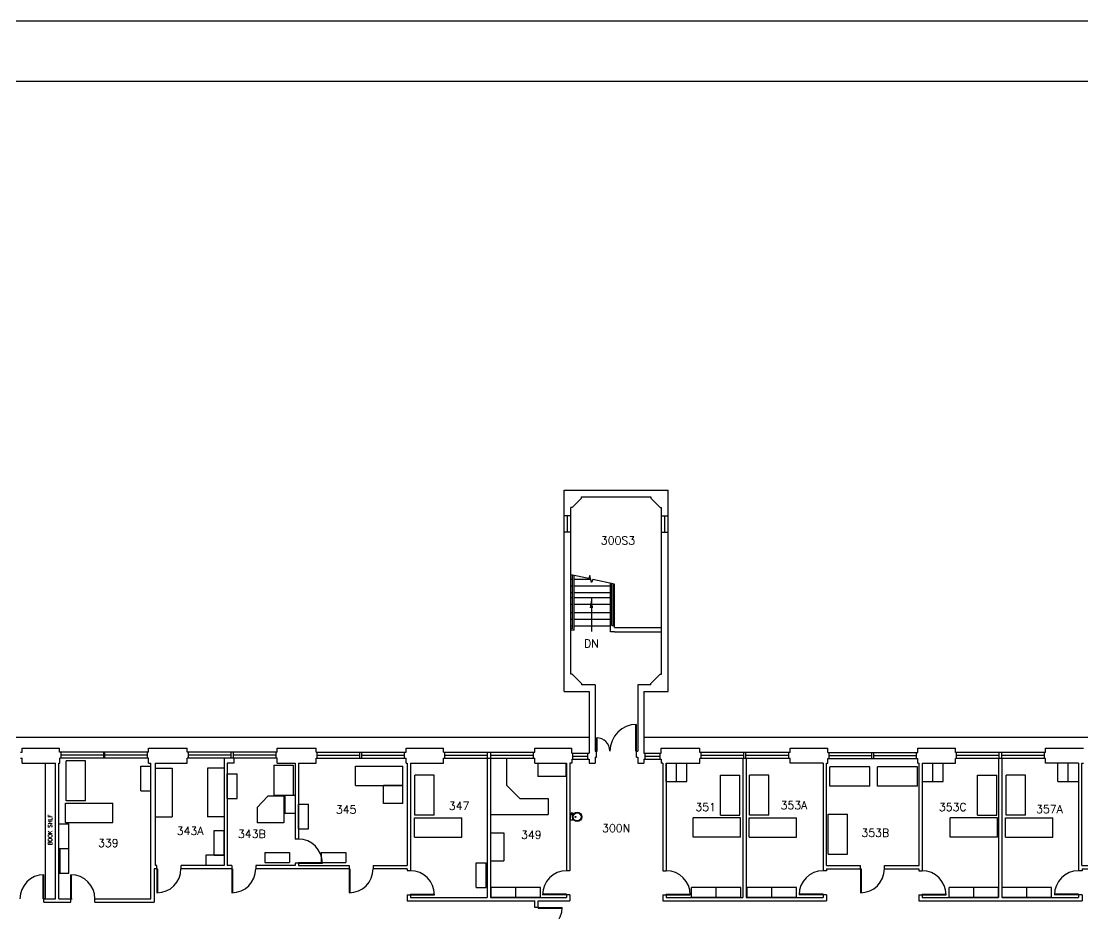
# Model space of a CAD drawing. Header units: inches. Extents: x -10292 to -5324, y 13584 to 17309.
# Drawn here: x -9439 to -7848, y 15971 to 17309 of the extents above; entities that cross this region are included whole.
import ezdxf
from ezdxf.enums import TextEntityAlignment as Align

# ---------------------------------------------------------------- set-up
doc = ezdxf.new("R2010")
doc.units = ezdxf.units.IN
doc.header["$MEASUREMENT"] = 0
doc.layers.get('0').update_dxf_attribs({"plot": 0})
for name, color, linetype in [('A-ANNO-MTLB', 7, 'Continuous'), ('A-AREA-IDEN', 7, 'Continuous'), ('A-DOOR', 3, 'Continuous'), ('A-FLOR', 9, 'Continuous'), ('A-FLOR-CASE', 11, 'Continuous'), ('A-FLOR-HRAL', 4, 'Continuous'), ('A-FLOR-PFIX', 9, 'Continuous'), ('A-FLOR-STRS', 9, 'Continuous'), ('A-FURN', 9, 'Continuous'), ('A-GLAZ', 5, 'Continuous'), ('A-WALL-FULL', 7, 'Continuous'), ('A-WALL-PRHT', 8, 'Continuous')]:
    doc.layers.add(name, color=color, linetype=linetype)
doc.layers.get('0').off()
doc.styles.add('SM_BLK_TEXT', font='TC-SIMP.SHX')
doc.styles.get("Standard").update_dxf_attribs({"font": 'romans.shx', "height": 12})
doc.dimstyles.get("Standard").update_dxf_attribs({"dimtxt": 0.18, "dimasz": 0.18, "dimexe": 0.18, "dimexo": 0.0625, "dimgap": 0.09, "dimtad": 0, "dimtih": 1, "dimtoh": 1, "dimdec": 4, "dimzin": 0, "dimdsep": 46, "dimtxsty": 'Standard', "dimcen": 0.09, "dimadec": 0, "dimazin": 0, "dimtfac": 1, "dimtdec": 4, "dimtofl": 0, "dimtmove": 0, "dimatfit": 3, "dimfxl": 0, "dimtolj": 1, "dimtzin": 0, "dimarcsym": 0})

# ---------------------------------------------------------------- blocks, each defined once
blk = doc.blocks.new('WATERFOUNTAIN')
at = {"layer": 'A-FLOR-PFIX'}
for p, q in [((-5, 5), (-5, 2.5)), ((-5, 1.3), (-5, 0)), ((5, 0), (-5, 0)), ((0.8, 7.6), (-0.7, 7.6)), ((0.1, 6.9), (0.1, 8.4)), ((5, 5), (5, 0))]:
    blk.add_line(p, q, dxfattribs=at)
blk.add_lwpolyline([(-6.1, 2.5), (-6.1, 1.3), (-3.3, 1.3), (-3.3, 2.5)], close=True, dxfattribs=at)
for centre, radius in [((0, 9.9), 7), ((0, 9.9), 6), ((-5.6, 1.9), 0.344), ((0.1, 7.6), 0.75)]:
    blk.add_circle(centre, radius, dxfattribs=at)
at = {"style": 'SM_BLK_TEXT'}
for tag, p in [('INFO_BLOCK_ID', (0, 0)), ('SM_DESCRIPTION', (0, -18)), ('ROOM_NUMBER', (0, -9)), ('COMMENT', (0, -36)), ('HEIGHT', (0, -27))]:
    blk.add_attdef(tag, text='', height=6, dxfattribs=at).set_placement(p, align=Align.CENTER)
blk = doc.blocks.new('A-ANNO-MTLB')
at = {"layer": 'A-ANNO-MTLB'}
for points in [[(5460.6, 4095.5), (0, 4095.5), (0, 0), (5460.6, 0)], [(170.6, 99.5), (5375.3, 99.5), (5375.3, 3995.9), (170.6, 3995.9)]]:
    blk.add_lwpolyline(points, close=True, dxfattribs=at)
for tag, height, p in [('SYSTEM', 56.9, (5218.6, 3186.2)), ('ADDRESS', 28.4, (5336.8, 3182.1)), ('SCALE', 28.4, (5250.6, 2258.1)), ('DATE', 28.4, (5337.2, 2251.5)), ('BLDG_ID', 28.4, (5342.9, 1750.3)), ('BLDG_NAME', 56.9, (5221.1, 1198.2)), ('FLOOR_ID', 28.4, (5342.9, 1187)), ('FLOOR_NAME', 28.4, (5338, 698.6))]:
    blk.add_attdef(tag, text='', height=height, rotation=90, dxfattribs=at).set_placement(p, align=Align.MIDDLE_CENTER)
blk.add_attdef('NUMBER', text='', height=51.8, dxfattribs=at).set_placement((5264.6, 215.3), align=Align.MIDDLE_CENTER)

msp = doc.modelspace()

# ---------------------------------------------------------------- linework, layer by layer
at = {"layer": 'A-DOOR'}
for p, q in [((-8517.8, 16214.8), (-8517.8, 16254.8)), ((-8516.8, 16214.8), (-8516.8, 16254.8)), ((-8576.8, 16214.8), (-8576.8, 16234.8)), ((-8575.8, 16214.8), (-8575.8, 16234.8)), ((-8576.8, 16214.8), (-8575.8, 16214.8)), ((-8516.8, 16214.8), (-8517.8, 16214.8)), ((-9023.8, 16046.8), (-9023.8, 16047.8)), ((-9023.8, 16047.8), (-8987.8, 16047.8)), ((-9023.8, 16046.8), (-8987.8, 16046.8)), ((-9406.3, 15993.3), (-9406.3, 16029.3)), ((-9405.3, 15993.3), (-9405.3, 16029.3)), ((-9364.8, 15993.3), (-9364.8, 16029.3)), ((-9363.8, 15993.3), (-9363.8, 16029.3)), ((-9235.8, 16038.3), (-9235.8, 16002.3)), ((-9235.8, 16038.3), (-9234.8, 16038.3)), ((-9234.8, 16038.3), (-9234.8, 16002.3)), ((-9123.8, 16038.3), (-9123.8, 16002.3)), ((-9123.8, 16038.3), (-9122.8, 16038.3)), ((-9122.8, 16038.3), (-9122.8, 16002.3)), ((-8947.8, 16038.3), (-8947.8, 16002.3)), ((-8947.8, 16038.3), (-8946.8, 16038.3)), ((-8946.8, 16038.3), (-8946.8, 16002.3)), ((-8181.3, 16038.3), (-8181.3, 16002.3)), ((-8181.3, 16038.3), (-8180.3, 16038.3)), ((-8180.3, 16038.3), (-8180.3, 16002.3)), ((-8855.8, 15999.3), (-8855.8, 16000.3)), ((-8855.8, 16000.3), (-8819.8, 16000.3)), ((-8855.8, 15999.3), (-8819.8, 15999.3)), ((-8621.8, 16000.3), (-8657.8, 16000.3)), ((-8621.8, 15999.3), (-8657.8, 15999.3)), ((-8621.8, 15999.3), (-8621.8, 16000.3)), ((-8472.3, 15999.3), (-8472.3, 16000.3)), ((-8472.3, 16000.3), (-8436.3, 16000.3)), ((-8472.3, 15999.3), (-8436.3, 15999.3)), ((-8237.3, 16000.3), (-8273.3, 16000.3)), ((-8237.3, 15999.3), (-8273.3, 15999.3)), ((-8237.3, 15999.3), (-8237.3, 16000.3)), ((-8088.8, 15999.3), (-8088.8, 16000.3)), ((-8088.8, 16000.3), (-8052.8, 16000.3)), ((-8088.8, 15999.3), (-8052.8, 15999.3)), ((-7854.3, 16000.3), (-7890.3, 16000.3)), ((-7854.3, 15999.3), (-7890.3, 15999.3)), ((-7854.3, 15999.3), (-7854.3, 16000.3)), ((-9405.3, 15993.3), (-9406.3, 15993.3)), ((-9364.8, 15993.3), (-9363.8, 15993.3)), ((-8664.3, 15980.3), (-8628.3, 15980.3)), ((-8664.3, 15980.3), (-8664.3, 15979.3)), ((-8664.3, 15979.3), (-8628.3, 15979.3))]:
    msp.add_line(p, q, dxfattribs=at)
for centre, radius, start, end in [((-8516.8, 16214.8), 40, 90, 180), ((-8576.8, 16214.8), 20, 0, 90), ((-9023.8, 16046.8), 36, 0, 90), ((-9405.3, 15993.3), 36, 90, 180), ((-9364.8, 15993.3), 36, 0, 90), ((-9235.8, 16038.3), 36, 270, 0), ((-9123.8, 16038.3), 36, 270, 0), ((-8947.8, 16038.3), 36, 270, 0), ((-8855.8, 15999.3), 36, 0, 90), ((-8621.8, 15999.3), 36, 90, 180), ((-8472.3, 15999.3), 36, 0, 90), ((-8237.3, 15999.3), 36, 90, 180), ((-8181.3, 16038.3), 36, 270, 0), ((-8088.8, 15999.3), 36, 0, 90), ((-7854.3, 15999.3), 36, 90, 180), ((-8664.3, 15980.3), 36, 270, 0)]:
    msp.add_arc(centre, radius, start, end, dxfattribs=at)
at = {"layer": 'A-FLOR'}
for p, q in [((-9573.3, 16235.8), (-8587.8, 16235.8)), ((-8505.8, 16235.8), (-6176.3, 16235.8))]:
    msp.add_line(p, q, dxfattribs=at)
at = {"layer": 'A-FLOR-CASE'}
for p, q in [((-9403.3, 16196.8), (-9403.3, 15993.3)), ((-9259.8, 16155.3), (-9259.8, 16192.3)), ((-9259.8, 16192.3), (-9244.8, 16192.3)), ((-8664.9, 16196.5), (-8664.9, 16176.5)), ((-8622.9, 16196.5), (-8622.9, 16176.5)), ((-8472.3, 16169.3), (-8472.3, 16196.8)), ((-8472.3, 16196.8), (-8456.8, 16196.8)), ((-8456.8, 16169.3), (-8456.8, 16196.8)), ((-8456.8, 16169.3), (-8456.8, 16196.8)), ((-8456.8, 16196.8), (-8441.3, 16196.8)), ((-8441.3, 16169.3), (-8441.3, 16196.8)), ((-8088.3, 16169.3), (-8088.3, 16196.8)), ((-8072.8, 16169.3), (-8072.8, 16196.8)), ((-8072.8, 16169.3), (-8072.8, 16196.8)), ((-8072.8, 16196.8), (-8057.3, 16196.8)), ((-8057.3, 16169.3), (-8057.3, 16196.8)), ((-7885.3, 16169.3), (-7885.3, 16196.8)), ((-7869.8, 16169.3), (-7869.8, 16196.8)), ((-7869.8, 16169.3), (-7869.8, 16196.8)), ((-9130.8, 16143.9), (-9130.8, 16180.9)), ((-9130.8, 16180.9), (-9115.8, 16180.9)), ((-9130.8, 16180.9), (-9115.8, 16180.9)), ((-9115.8, 16143.9), (-9115.8, 16180.9)), ((-8622.9, 16176.5), (-8664.9, 16176.5)), ((-8472.3, 16169.3), (-8456.8, 16169.3)), ((-8456.8, 16169.3), (-8441.3, 16169.3)), ((-8088.3, 16169.3), (-8072.8, 16169.3)), ((-8072.8, 16169.3), (-8057.3, 16169.3)), ((-7885.3, 16169.3), (-7869.8, 16169.3)), ((-7869.8, 16169.3), (-7854.3, 16169.3)), ((-9259.8, 16155.3), (-9244.8, 16155.3)), ((-9259.8, 16155.3), (-9244.8, 16155.3)), ((-9130.8, 16143.9), (-9115.8, 16143.9)), ((-9044.3, 16148.8), (-9044.3, 16121.8)), ((-9044.3, 16148.8), (-9028.8, 16148.8)), ((-9044.3, 16121.8), (-9028.8, 16121.8)), ((-9023.8, 16098.3), (-9023.8, 16135.3)), ((-9023.8, 16135.3), (-9008.8, 16135.3)), ((-9023.8, 16135.3), (-9008.8, 16135.3)), ((-9008.8, 16098.3), (-9008.8, 16135.3)), ((-9382.8, 16068.9), (-9382.8, 16105.9)), ((-9382.8, 16105.9), (-9367.8, 16105.9)), ((-9367.8, 16068.9), (-9367.8, 16105.9)), ((-9150.3, 16058.8), (-9150.3, 16095.8)), ((-9150.3, 16095.8), (-9135.3, 16095.8)), ((-9150.3, 16095.8), (-9135.3, 16095.8)), ((-9135.3, 16058.8), (-9135.3, 16095.8)), ((-9023.8, 16098.3), (-9008.8, 16098.3)), ((-8735.8, 16092.3), (-8715.8, 16092.3)), ((-8715.8, 16092.3), (-8715.8, 16050.3)), ((-9382.8, 16068.9), (-9367.8, 16068.9)), ((-9382.8, 16068.9), (-9367.8, 16068.9)), ((-9380.8, 16031.9), (-9380.8, 16068.9)), ((-9367.8, 16031.9), (-9367.8, 16068.9)), ((-9162.8, 16058.8), (-9162.8, 16043.3)), ((-9135.3, 16058.8), (-9162.8, 16058.8)), ((-9150.3, 16058.8), (-9135.3, 16058.8)), ((-9073.9, 16062.9), (-9036.9, 16062.9)), ((-9073.9, 16062.9), (-9073.9, 16047.9)), ((-9036.9, 16062.9), (-9036.9, 16047.9)), ((-9036.9, 16062.9), (-9036.9, 16047.9)), ((-8989.9, 16062.9), (-8952.9, 16062.9)), ((-8989.9, 16062.9), (-8989.9, 16047.9)), ((-8952.9, 16062.9), (-8952.9, 16047.9)), ((-8952.9, 16062.9), (-8952.9, 16047.9)), ((-9073.9, 16047.9), (-9036.9, 16047.9)), ((-8989.9, 16047.9), (-8952.9, 16047.9)), ((-8757.5, 16010.3), (-8757.5, 16047.3)), ((-8757.5, 16047.3), (-8742.5, 16047.3)), ((-8757.5, 16047.3), (-8742.5, 16047.3)), ((-8742.5, 16010.3), (-8742.5, 16047.3)), ((-8735.8, 16050.3), (-8715.8, 16050.3)), ((-9382.8, 16031.9), (-9367.8, 16031.9)), ((-8757.5, 16010.3), (-8742.5, 16010.3)), ((-8697.6, 16010.3), (-8734.6, 16010.3)), ((-8734.6, 15995.3), (-8734.6, 16010.3)), ((-8697.6, 15995.3), (-8697.6, 16010.3)), ((-8660.6, 16010.3), (-8697.6, 16010.3)), ((-8697.6, 15995.3), (-8697.6, 16010.3)), ((-8660.6, 15995.3), (-8660.6, 16010.3)), ((-8397.5, 16010.3), (-8434.5, 16010.3)), ((-8434.5, 15995.3), (-8434.5, 16010.3)), ((-8397.5, 15995.3), (-8397.5, 16010.3)), ((-8360.5, 16010.3), (-8397.5, 16010.3)), ((-8397.5, 15995.3), (-8397.5, 16010.3)), ((-8360.5, 15995.3), (-8360.5, 16010.3)), ((-8313.9, 16010.3), (-8350.9, 16010.3)), ((-8350.9, 15995.3), (-8350.9, 16010.3)), ((-8313.9, 15995.3), (-8313.9, 16010.3)), ((-8276.9, 16010.3), (-8313.9, 16010.3)), ((-8313.9, 15995.3), (-8313.9, 16010.3)), ((-8276.9, 15995.3), (-8276.9, 16010.3)), ((-8011.3, 16010.3), (-8048.3, 16010.3)), ((-8048.3, 15995.3), (-8048.3, 16010.3)), ((-8011.3, 15995.3), (-8011.3, 16010.3)), ((-7974.3, 16010.3), (-8011.3, 16010.3)), ((-8011.3, 15995.3), (-8011.3, 16010.3)), ((-7974.3, 15995.3), (-7974.3, 16010.3)), ((-7931.8, 16010.3), (-7968.8, 16010.3)), ((-7968.8, 15995.3), (-7968.8, 16010.3)), ((-7931.8, 15995.3), (-7931.8, 16010.3)), ((-7894.8, 16010.3), (-7931.8, 16010.3)), ((-7931.8, 15995.3), (-7931.8, 16010.3)), ((-7894.8, 15995.3), (-7894.8, 16010.3)), ((-8697.6, 15995.3), (-8735.1, 15995.3)), ((-8660.6, 15995.3), (-8697.6, 15995.3)), ((-8397.5, 15995.3), (-8435, 15995.3)), ((-8360.5, 15995.3), (-8397.5, 15995.3)), ((-8313.9, 15995.3), (-8351.4, 15995.3)), ((-8276.9, 15995.3), (-8313.9, 15995.3)), ((-8011.3, 15995.3), (-8048.8, 15995.3)), ((-7974.3, 15995.3), (-8011.3, 15995.3)), ((-7931.8, 15995.3), (-7969.3, 15995.3)), ((-7894.8, 15995.3), (-7931.8, 15995.3))]:
    msp.add_line(p, q, dxfattribs=at)
at = {"layer": 'A-FLOR-HRAL'}
for p, q in [((-8612.8, 16398.8), (-8612.8, 16478.8)), ((-8610.3, 16396.3), (-8610.3, 16478.2)), ((-8553.8, 16403.3), (-8553.8, 16465.9)), ((-8551.3, 16403.3), (-8551.3, 16465.3)), ((-8612.8, 16398.8), (-8615.3, 16398.8)), ((-8610.3, 16396.3), (-8615.3, 16396.3)), ((-8553.8, 16403.3), (-8551.3, 16403.3))]:
    msp.add_line(p, q, dxfattribs=at)
at = {"layer": 'A-FLOR-STRS'}
for p, q in [((-8615.3, 16472.8), (-8612.8, 16472.8)), ((-8610.3, 16472.8), (-8585.5, 16472.8)), ((-8615.3, 16462.8), (-8612.8, 16462.8)), ((-8610.3, 16462.8), (-8555.8, 16462.8)), ((-8615.3, 16452.8), (-8612.8, 16452.8)), ((-8615.3, 16445.3), (-8612.8, 16445.3)), ((-8610.3, 16452.8), (-8555.8, 16452.8)), ((-8610.3, 16445.3), (-8555.8, 16445.3)), ((-8615.3, 16435.3), (-8612.8, 16435.3)), ((-8610.3, 16435.3), (-8555.8, 16435.3)), ((-8615.3, 16422.8), (-8612.8, 16422.8)), ((-8615.3, 16412.8), (-8612.8, 16412.8)), ((-8610.3, 16422.8), (-8555.8, 16422.8)), ((-8610.3, 16412.8), (-8555.8, 16412.8)), ((-8615.3, 16402.8), (-8612.8, 16402.8)), ((-8610.3, 16402.8), (-8555.8, 16402.8))]:
    msp.add_line(p, q, dxfattribs=at)
msp.add_lwpolyline([(-8549.8, 16465), (-8582.5, 16472.2), (-8584.3, 16467.5), (-8586.8, 16478.1), (-8588.6, 16473.5), (-8615.3, 16479.3)], dxfattribs=at)
at = {"layer": 'A-FURN'}
for p, q in [((-8711.8, 16204.3), (-8711.8, 16163.8)), ((-9372.1, 16140.1), (-9372.1, 16200.1)), ((-9343.1, 16200.1), (-9372.1, 16200.1)), ((-9343.1, 16140.1), (-9343.1, 16200.1)), ((-9237.8, 16189.3), (-9212.8, 16189.3)), ((-9212.8, 16189.3), (-9212.8, 16116.3)), ((-9160.3, 16189.3), (-9160.3, 16116.3)), ((-9135.3, 16189.3), (-9160.3, 16189.3)), ((-9060.8, 16193.8), (-9060.8, 16148.8)), ((-9060.8, 16193.8), (-9031.8, 16193.8)), ((-9031.8, 16193.8), (-9031.8, 16148.8)), ((-8938.2, 16192), (-8867.2, 16192)), ((-8938.2, 16163), (-8938.2, 16192)), ((-8867.2, 16163), (-8867.2, 16192)), ((-8167.3, 16191), (-8227.3, 16191)), ((-8227.3, 16162), (-8227.3, 16191)), ((-8167.3, 16162), (-8167.3, 16191)), ((-8095.5, 16191), (-8155.5, 16191)), ((-8155.5, 16162), (-8155.5, 16191)), ((-8095.5, 16162), (-8095.5, 16191)), ((-8849.1, 16118.5), (-8849.1, 16178.5)), ((-8820.1, 16178.5), (-8849.1, 16178.5)), ((-8820.1, 16118.5), (-8820.1, 16178.5)), ((-8391.1, 16118.5), (-8391.1, 16178.5)), ((-8391.1, 16178.5), (-8362.1, 16178.5)), ((-8362.1, 16118.5), (-8362.1, 16178.5)), ((-8347.4, 16118.5), (-8347.4, 16178.5)), ((-8318.4, 16178.5), (-8347.4, 16178.5)), ((-8318.4, 16118.5), (-8318.4, 16178.5)), ((-8005.5, 16118.5), (-8005.5, 16178.5)), ((-8005.5, 16178.5), (-7976.5, 16178.5)), ((-7976.5, 16118.5), (-7976.5, 16178.5)), ((-7962.8, 16118.5), (-7962.8, 16178.5)), ((-7933.8, 16178.5), (-7962.8, 16178.5)), ((-7933.8, 16118.5), (-7933.8, 16178.5)), ((-8938.2, 16163), (-8867.2, 16163)), ((-8896.2, 16136), (-8896.2, 16163)), ((-8867.2, 16163), (-8896.2, 16163)), ((-8867.2, 16136), (-8867.2, 16163)), ((-8691.8, 16143.8), (-8711.8, 16163.8)), ((-8167.3, 16162), (-8227.3, 16162)), ((-8095.5, 16162), (-8155.5, 16162)), ((-9343.1, 16140.1), (-9372.1, 16140.1)), ((-9085.8, 16130.3), (-9069.8, 16147.3)), ((-9045.8, 16147.3), (-9069.8, 16147.3)), ((-9060.8, 16148.8), (-9031.8, 16148.8)), ((-9045.8, 16147.3), (-9045.8, 16107.3)), ((-8691.8, 16143.8), (-8649.3, 16143.8)), ((-8649.3, 16143.8), (-8649.3, 16119.8)), ((-9373, 16136.5), (-9302, 16136.5)), ((-9373, 16107.5), (-9373, 16136.5)), ((-9302, 16107.5), (-9302, 16136.5)), ((-9085.8, 16130.3), (-9085.8, 16107.3)), ((-8867.2, 16136), (-8896.2, 16136)), ((-9373, 16107.5), (-9302, 16107.5)), ((-9237.8, 16116.3), (-9212.8, 16116.3)), ((-9135.3, 16116.3), (-9160.3, 16116.3)), ((-9045.8, 16107.3), (-9085.8, 16107.3)), ((-8849.9, 16114.9), (-8778.9, 16114.9)), ((-8849.9, 16085.9), (-8849.9, 16114.9)), ((-8820.1, 16118.5), (-8849.1, 16118.5)), ((-8778.9, 16085.9), (-8778.9, 16114.9)), ((-8735.8, 16119.8), (-8649.3, 16119.8)), ((-8361.2, 16114.9), (-8432.2, 16114.9)), ((-8432.2, 16085.9), (-8432.2, 16114.9)), ((-8391.1, 16118.5), (-8362.1, 16118.5)), ((-8361.2, 16085.9), (-8361.2, 16114.9)), ((-8348.2, 16114.9), (-8277.2, 16114.9)), ((-8348.2, 16085.9), (-8348.2, 16114.9)), ((-8318.4, 16118.5), (-8347.4, 16118.5)), ((-8277.2, 16085.9), (-8277.2, 16114.9)), ((-8229.6, 16060.1), (-8229.6, 16120.1)), ((-8229.6, 16120.1), (-8200.6, 16120.1)), ((-8200.6, 16060.1), (-8200.6, 16120.1)), ((-7975.7, 16114.9), (-8046.7, 16114.9)), ((-8046.7, 16085.9), (-8046.7, 16114.9)), ((-8005.5, 16118.5), (-7976.5, 16118.5)), ((-7975.7, 16085.9), (-7975.7, 16114.9)), ((-7963.7, 16114.9), (-7892.7, 16114.9)), ((-7963.7, 16085.9), (-7963.7, 16114.9)), ((-7933.8, 16118.5), (-7962.8, 16118.5)), ((-7892.7, 16085.9), (-7892.7, 16114.9)), ((-8849.9, 16085.9), (-8778.9, 16085.9)), ((-8361.2, 16085.9), (-8432.2, 16085.9)), ((-8348.2, 16085.9), (-8277.2, 16085.9)), ((-7975.7, 16085.9), (-8046.7, 16085.9)), ((-7963.7, 16085.9), (-7892.7, 16085.9)), ((-8229.6, 16060.1), (-8200.6, 16060.1))]:
    msp.add_line(p, q, dxfattribs=at)
at = {"layer": 'A-GLAZ'}
for p, q in [((-8625.3, 16543.3), (-8625.3, 16567.8)), ((-8620.3, 16543.3), (-8620.3, 16567.8)), ((-8615.3, 16543.3), (-8615.3, 16567.8)), ((-8479.3, 16543.3), (-8479.3, 16567.8)), ((-8474.3, 16543.3), (-8474.3, 16567.8)), ((-8469.3, 16543.3), (-8469.3, 16567.8)), ((-9315.3, 16213.3), (-9379.3, 16213.3)), ((-9315.3, 16208.8), (-9379.3, 16208.8)), ((-9315.3, 16204.3), (-9379.3, 16204.3)), ((-9249.8, 16213.3), (-9313.8, 16213.3)), ((-9249.8, 16208.8), (-9313.8, 16208.8)), ((-9249.8, 16204.3), (-9313.8, 16204.3)), ((-9124.8, 16213.3), (-9188.8, 16213.3)), ((-9124.8, 16208.8), (-9188.8, 16208.8)), ((-9124.8, 16204.3), (-9188.8, 16204.3)), ((-9057.3, 16213.3), (-9121.3, 16213.3)), ((-9057.3, 16208.8), (-9121.3, 16208.8)), ((-9057.3, 16204.3), (-9121.3, 16204.3)), ((-8995.8, 16213.3), (-8931.8, 16213.3)), ((-8995.8, 16208.8), (-8931.8, 16208.8)), ((-8995.8, 16204.3), (-8931.8, 16204.3)), ((-8928.8, 16213.3), (-8864.8, 16213.3)), ((-8928.8, 16208.8), (-8864.8, 16208.8)), ((-8928.8, 16204.3), (-8864.8, 16204.3)), ((-8804.3, 16213.3), (-8740.3, 16213.3)), ((-8804.3, 16208.8), (-8740.3, 16208.8)), ((-8804.3, 16204.3), (-8740.3, 16204.3)), ((-8735.3, 16213.3), (-8671.3, 16213.3)), ((-8735.3, 16208.8), (-8671.3, 16208.8)), ((-8735.3, 16204.3), (-8671.3, 16204.3)), ((-8612.3, 16211.8), (-8589.8, 16211.8)), ((-8612.3, 16207.3), (-8589.8, 16207.3)), ((-8612.3, 16202.8), (-8589.8, 16202.8)), ((-8503.8, 16211.8), (-8481.3, 16211.8)), ((-8503.8, 16207.3), (-8481.3, 16207.3)), ((-8503.8, 16202.8), (-8481.3, 16202.8)), ((-8355.8, 16212.8), (-8419.8, 16212.8)), ((-8355.8, 16208.3), (-8419.8, 16208.3)), ((-8355.8, 16203.8), (-8419.8, 16203.8)), ((-8288.8, 16212.8), (-8352.8, 16212.8)), ((-8288.8, 16208.3), (-8352.8, 16208.3)), ((-8288.8, 16203.8), (-8352.8, 16203.8)), ((-8228.3, 16212.8), (-8164.3, 16212.8)), ((-8228.3, 16208.3), (-8164.3, 16208.3)), ((-8228.3, 16203.8), (-8164.3, 16203.8)), ((-8161.3, 16212.8), (-8097.3, 16212.8)), ((-8161.3, 16208.3), (-8097.3, 16208.3)), ((-8161.3, 16203.8), (-8097.3, 16203.8)), ((-7973.3, 16212.8), (-8037.3, 16212.8)), ((-7973.3, 16208.3), (-8037.3, 16208.3)), ((-7973.3, 16203.8), (-8037.3, 16203.8)), ((-7905.3, 16212.8), (-7969.3, 16212.8)), ((-7905.3, 16208.3), (-7969.3, 16208.3)), ((-7905.3, 16203.8), (-7969.3, 16203.8))]:
    msp.add_line(p, q, dxfattribs=at)
at = {"layer": 'A-WALL-FULL'}
for p, q in [((-8625.3, 16606.3), (-8469.3, 16606.3)), ((-8625.3, 16567.8), (-8625.3, 16606.3)), ((-8469.3, 16567.8), (-8469.3, 16606.3)), ((-8613.3, 16580.3), (-8599.3, 16594.3)), ((-8599.3, 16596.3), (-8495.3, 16596.3)), ((-8599.3, 16594.3), (-8599.3, 16596.3)), ((-8495.3, 16596.3), (-8495.3, 16594.3)), ((-8481.3, 16580.3), (-8495.3, 16594.3)), ((-8615.3, 16567.8), (-8625.3, 16567.8)), ((-8613.3, 16580.3), (-8615.3, 16580.3)), ((-8615.3, 16567.8), (-8615.3, 16580.3)), ((-8481.3, 16580.3), (-8479.3, 16580.3)), ((-8479.3, 16567.8), (-8479.3, 16580.3)), ((-8479.3, 16567.8), (-8469.3, 16567.8)), ((-8625.3, 16304.3), (-8625.3, 16543.3)), ((-8615.3, 16543.3), (-8625.3, 16543.3)), ((-8615.3, 16330.3), (-8615.3, 16543.3)), ((-8479.3, 16330.3), (-8479.3, 16543.3)), ((-8479.3, 16543.3), (-8469.3, 16543.3)), ((-8469.3, 16304.3), (-8469.3, 16543.3)), ((-8613.3, 16330.3), (-8615.3, 16330.3)), ((-8613.3, 16330.3), (-8599.3, 16316.3)), ((-8481.3, 16330.3), (-8495.3, 16316.3)), ((-8481.3, 16330.3), (-8479.3, 16330.3)), ((-8599.3, 16316.3), (-8599.3, 16314.3)), ((-8578.8, 16314.3), (-8599.3, 16314.3)), ((-8578.8, 16314.3), (-8578.8, 16214.8)), ((-8495.3, 16314.3), (-8514.8, 16314.3)), ((-8514.8, 16314.3), (-8514.8, 16214.8)), ((-8495.3, 16314.3), (-8495.3, 16316.3)), ((-8625.3, 16304.3), (-8587.8, 16304.3)), ((-8587.8, 16304.3), (-8587.8, 16211.8)), ((-8505.8, 16304.3), (-8469.3, 16304.3)), ((-8505.8, 16304.3), (-8505.8, 16211.8)), ((-9437.8, 16213.3), (-9437.8, 16219.3)), ((-9437.8, 16219.3), (-9381.8, 16219.3)), ((-9381.8, 16213.3), (-9381.8, 16219.3)), ((-9248.3, 16213.3), (-9248.3, 16219.3)), ((-9248.3, 16219.3), (-9190.3, 16219.3)), ((-9190.3, 16213.3), (-9190.3, 16219.3)), ((-9055.8, 16213.3), (-9055.8, 16219.3)), ((-9055.8, 16219.3), (-8997.3, 16219.3)), ((-8997.3, 16213.3), (-8997.3, 16219.3)), ((-8862.3, 16213.3), (-8862.3, 16219.3)), ((-8862.3, 16219.3), (-8806.3, 16219.3)), ((-8806.3, 16213.3), (-8806.3, 16219.3)), ((-8669.3, 16213.3), (-8669.3, 16219.3)), ((-8669.3, 16219.3), (-8613.8, 16219.3)), ((-8613.8, 16211.8), (-8613.8, 16219.3)), ((-8479.8, 16211.8), (-8479.8, 16219.3)), ((-8479.8, 16219.3), (-8421.8, 16219.3)), ((-8421.8, 16212.8), (-8421.8, 16219.3)), ((-8286.8, 16212.8), (-8286.8, 16219.3)), ((-8286.8, 16219.3), (-8230.3, 16219.3)), ((-8230.3, 16212.8), (-8230.3, 16219.3)), ((-8095.3, 16212.8), (-8095.3, 16219.3)), ((-8095.3, 16219.3), (-8038.8, 16219.3)), ((-8038.8, 16212.8), (-8038.8, 16219.3)), ((-7903.8, 16212.8), (-7903.8, 16219.3)), ((-7903.8, 16219.3), (-7846.8, 16219.3)), ((-9440.3, 16213.3), (-9437.8, 16213.3)), ((-9440.3, 16204.3), (-9437.8, 16204.3)), ((-9437.8, 16196.8), (-9437.8, 16204.3)), ((-9379.3, 16213.3), (-9381.8, 16213.3)), ((-9381.3, 16196.8), (-9381.3, 16204.3)), ((-9379.3, 16204.3), (-9381.3, 16204.3)), ((-9379.3, 16204.3), (-9379.3, 16213.3)), ((-9313.8, 16213.3), (-9315.3, 16213.3)), ((-9315.3, 16204.3), (-9315.3, 16213.3)), ((-9313.8, 16204.3), (-9315.3, 16204.3)), ((-9313.8, 16204.3), (-9313.8, 16213.3)), ((-9248.3, 16213.3), (-9249.8, 16213.3)), ((-9249.8, 16204.3), (-9249.8, 16213.3)), ((-9248.3, 16204.3), (-9249.8, 16204.3)), ((-9248.3, 16196.8), (-9248.3, 16204.3)), ((-9188.8, 16213.3), (-9190.3, 16213.3)), ((-9190.3, 16196.8), (-9190.3, 16204.3)), ((-9188.8, 16204.3), (-9190.3, 16204.3)), ((-9188.8, 16204.3), (-9188.8, 16213.3)), ((-9135.3, 16204.3), (-9135.3, 16043.3)), ((-9124.8, 16204.3), (-9124.8, 16213.3)), ((-9121.3, 16213.3), (-9124.8, 16213.3)), ((-9121.3, 16204.3), (-9124.8, 16204.3)), ((-9121.3, 16204.3), (-9121.3, 16213.3)), ((-9120.3, 16196.8), (-9120.3, 16204.3)), ((-9055.8, 16213.3), (-9057.3, 16213.3)), ((-9057.3, 16204.3), (-9057.3, 16213.3)), ((-9055.8, 16204.3), (-9057.3, 16204.3)), ((-9055.8, 16196.8), (-9055.8, 16204.3)), ((-8997.3, 16213.3), (-8995.8, 16213.3)), ((-8997.3, 16204.3), (-8995.8, 16204.3)), ((-8997.3, 16196.8), (-8997.3, 16204.3)), ((-8995.8, 16204.3), (-8995.8, 16213.3)), ((-8931.8, 16204.3), (-8931.8, 16213.3)), ((-8931.8, 16213.3), (-8928.8, 16213.3)), ((-8931.8, 16204.3), (-8928.8, 16204.3)), ((-8928.8, 16204.3), (-8928.8, 16213.3)), ((-8928.8, 16204.3), (-8928.8, 16213.3)), ((-8866.3, 16213.3), (-8862.3, 16213.3)), ((-8866.3, 16204.3), (-8862.3, 16204.3)), ((-8864.8, 16204.3), (-8864.8, 16213.3)), ((-8862.3, 16196.8), (-8862.3, 16204.3)), ((-8806.3, 16213.3), (-8804.3, 16213.3)), ((-8806.3, 16196.8), (-8806.3, 16204.3)), ((-8806.3, 16204.3), (-8804.3, 16204.3)), ((-8804.3, 16204.3), (-8804.3, 16213.3)), ((-8740.8, 16204.3), (-8740.8, 15995.3)), ((-8740.3, 16204.3), (-8740.3, 16213.3)), ((-8740.3, 16213.3), (-8735.3, 16213.3)), ((-8740.3, 16204.3), (-8735.3, 16204.3)), ((-8735.8, 16204.3), (-8735.8, 15995.3)), ((-8735.3, 16204.3), (-8735.3, 16213.3)), ((-8671.3, 16213.3), (-8669.3, 16213.3)), ((-8671.3, 16204.3), (-8671.3, 16213.3)), ((-8671.3, 16204.3), (-8669.3, 16204.3)), ((-8669.3, 16196.8), (-8669.3, 16204.3)), ((-8613.8, 16211.8), (-8612.3, 16211.8)), ((-8613.8, 16202.8), (-8613.8, 16196.8)), ((-8613.8, 16202.8), (-8612.3, 16202.8)), ((-8612.3, 16202.8), (-8612.3, 16211.8)), ((-8589.8, 16211.8), (-8587.8, 16211.8)), ((-8589.8, 16202.8), (-8589.8, 16211.8)), ((-8589.8, 16202.8), (-8587.8, 16202.8)), ((-8587.8, 16202.8), (-8587.8, 16196.8)), ((-8578.8, 16214.8), (-8576.8, 16214.8)), ((-8578.8, 16205.8), (-8578.8, 16196.8)), ((-8578.8, 16205.8), (-8576.8, 16205.8)), ((-8576.8, 16205.8), (-8576.8, 16214.8)), ((-8516.8, 16214.8), (-8514.8, 16214.8)), ((-8516.8, 16205.8), (-8516.8, 16214.8)), ((-8516.8, 16205.8), (-8514.8, 16205.8)), ((-8514.8, 16205.8), (-8514.8, 16196.8)), ((-8505.8, 16211.8), (-8503.8, 16211.8)), ((-8505.8, 16202.8), (-8503.8, 16202.8)), ((-8505.8, 16202.8), (-8505.8, 16196.8)), ((-8503.8, 16202.8), (-8503.8, 16211.8)), ((-8481.3, 16211.8), (-8479.8, 16211.8)), ((-8481.3, 16202.8), (-8481.3, 16211.8)), ((-8481.3, 16202.8), (-8479.8, 16202.8)), ((-8479.8, 16202.8), (-8479.8, 16196.8)), ((-8419.8, 16212.8), (-8421.8, 16212.8)), ((-8421.8, 16196.8), (-8421.8, 16203.8)), ((-8419.8, 16203.8), (-8421.8, 16203.8)), ((-8419.8, 16203.8), (-8419.8, 16212.8)), ((-8357.3, 16203.8), (-8357.3, 15995.3)), ((-8355.8, 16203.8), (-8355.8, 16212.8)), ((-8351.8, 16212.8), (-8355.8, 16212.8)), ((-8351.8, 16203.8), (-8355.8, 16203.8)), ((-8352.8, 16203.8), (-8352.8, 16212.8)), ((-8352.3, 16203.8), (-8352.3, 15995.3)), ((-8286.8, 16212.8), (-8288.8, 16212.8)), ((-8288.8, 16203.8), (-8288.8, 16212.8)), ((-8286.8, 16203.8), (-8288.8, 16203.8)), ((-8286.8, 16196.8), (-8286.8, 16203.8)), ((-8286.8, 16203.8), (-8286.8, 16203.8)), ((-8230.3, 16212.8), (-8228.3, 16212.8)), ((-8230.3, 16196.8), (-8230.3, 16203.8)), ((-8230.3, 16203.8), (-8228.3, 16203.8)), ((-8228.3, 16203.8), (-8228.3, 16212.8)), ((-8164.3, 16212.8), (-8161.3, 16212.8)), ((-8164.3, 16203.8), (-8164.3, 16212.8)), ((-8164.3, 16203.8), (-8161.3, 16203.8)), ((-8161.3, 16203.8), (-8161.3, 16212.8)), ((-8097.3, 16212.8), (-8095.3, 16212.8)), ((-8097.3, 16203.8), (-8097.3, 16212.8)), ((-8097.3, 16203.8), (-8095.3, 16203.8)), ((-8095.3, 16196.8), (-8095.3, 16203.8)), ((-8037.3, 16212.8), (-8038.8, 16212.8)), ((-8038.8, 16196.8), (-8038.8, 16203.8)), ((-8037.3, 16203.8), (-8038.8, 16203.8)), ((-8037.3, 16203.8), (-8037.3, 16212.8)), ((-7974.3, 16203.8), (-7974.3, 15995.3)), ((-7969.3, 16212.8), (-7973.3, 16212.8)), ((-7973.3, 16203.8), (-7973.3, 16212.8)), ((-7969.3, 16203.8), (-7973.3, 16203.8)), ((-7969.3, 16203.8), (-7969.3, 16212.8)), ((-7969.3, 16203.8), (-7969.3, 15995.3)), ((-7969.3, 16202.8), (-7969.3, 15995.3)), ((-7903.8, 16212.8), (-7905.3, 16212.8)), ((-7905.3, 16203.8), (-7905.3, 16212.8)), ((-7903.8, 16203.8), (-7905.3, 16203.8)), ((-7903.8, 16196.8), (-7903.8, 16203.8)), ((-9437.8, 16196.8), (-9387.8, 16196.8)), ((-9387.8, 15993.3), (-9387.8, 16196.8)), ((-9382.8, 15993.3), (-9382.8, 16196.8)), ((-9382.8, 16196.8), (-9381.3, 16196.8)), ((-9248.3, 16196.8), (-9244.8, 16196.8)), ((-9244.8, 15993.3), (-9244.8, 16196.8)), ((-9237.8, 16196.8), (-9190.3, 16196.8)), ((-9237.8, 16043.3), (-9237.8, 16196.8)), ((-9130.8, 16196.8), (-9130.8, 16043.3)), ((-9130.8, 16196.8), (-9130.8, 16043.3)), ((-9120.3, 16196.8), (-9130.8, 16196.8)), ((-9055.8, 16196.8), (-9028.8, 16196.8)), ((-9028.8, 16196.8), (-9028.8, 16082.8)), ((-9023.8, 16196.8), (-8997.3, 16196.8)), ((-9023.8, 16196.8), (-9023.8, 16082.8)), ((-8862.3, 16196.8), (-8860.8, 16196.8)), ((-8860.8, 16196.8), (-8860.8, 16043.3)), ((-8855.8, 16196.8), (-8855.8, 16035.8)), ((-8855.8, 16196.8), (-8806.3, 16196.8)), ((-8669.3, 16196.8), (-8621.8, 16196.8)), ((-8621.8, 16196.8), (-8621.8, 16035.3)), ((-8613.8, 16196.8), (-8616.8, 16196.8)), ((-8616.8, 16196.8), (-8616.8, 16035.3)), ((-8587.8, 16196.8), (-8578.8, 16196.8)), ((-8514.8, 16196.8), (-8505.8, 16196.8)), ((-8477.3, 16196.8), (-8479.8, 16196.8)), ((-8477.3, 16196.8), (-8477.3, 16035.3)), ((-8472.3, 16196.8), (-8421.8, 16196.8)), ((-8472.3, 16196.8), (-8472.3, 16035.3)), ((-8237.3, 16196.8), (-8286.8, 16196.8)), ((-8237.3, 16196.8), (-8237.3, 16035.3)), ((-8232.3, 16196.8), (-8230.3, 16196.8)), ((-8232.3, 16043.3), (-8232.3, 16196.8)), ((-8095.3, 16196.8), (-8093.3, 16196.8)), ((-8093.3, 16043.3), (-8093.3, 16196.8)), ((-8088.8, 16196.8), (-8038.8, 16196.8)), ((-8088.8, 16196.8), (-8088.8, 16035.3)), ((-7854.3, 16196.8), (-7903.8, 16196.8)), ((-7854.3, 16196.8), (-7854.3, 16035.3)), ((-7849.3, 16043.3), (-7849.3, 16196.8)), ((-7849.3, 16196.8), (-7846.8, 16196.8)), ((-9023.8, 16082.8), (-9028.8, 16082.8)), ((-9235.8, 16043.3), (-9237.8, 16043.3)), ((-9235.8, 16038.3), (-9235.8, 16043.3)), ((-9199.3, 16038.3), (-9199.3, 16043.3)), ((-9135.3, 16043.3), (-9199.3, 16043.3)), ((-9123.8, 16043.3), (-9130.8, 16043.3)), ((-9123.8, 16043.3), (-9123.8, 16038.3)), ((-9028.8, 16043.3), (-9087.8, 16043.3)), ((-9087.8, 16043.3), (-9087.8, 16038.3)), ((-9028.8, 16046.8), (-9028.8, 16043.3)), ((-9023.8, 16046.8), (-9028.8, 16046.8)), ((-9023.8, 16046.8), (-9023.8, 16043.3)), ((-9023.8, 16043.3), (-8947.8, 16043.3)), ((-8947.8, 16043.3), (-8947.8, 16038.3)), ((-8911.8, 16043.3), (-8860.8, 16043.3)), ((-8911.8, 16043.3), (-8911.8, 16038.3)), ((-8232.3, 16043.3), (-8181.3, 16043.3)), ((-8181.3, 16038.3), (-8181.3, 16043.3)), ((-8145.3, 16043.3), (-8093.3, 16043.3)), ((-8145.3, 16038.3), (-8145.3, 16043.3)), ((-7849.3, 16043.3), (-7797.8, 16043.3)), ((-9235.8, 16038.3), (-9239.8, 16038.3)), ((-9239.8, 16038.3), (-9239.8, 15988.3)), ((-9123.8, 16038.3), (-9199.3, 16038.3)), ((-8947.8, 16038.3), (-9087.8, 16038.3)), ((-8860.8, 16038.3), (-8911.8, 16038.3)), ((-8860.8, 16038.3), (-8860.8, 16035.8)), ((-8860.8, 16035.8), (-8855.8, 16035.8)), ((-8616.8, 16035.3), (-8621.8, 16035.3)), ((-8477.3, 16035.3), (-8472.3, 16035.3)), ((-8232.3, 16035.3), (-8237.3, 16035.3)), ((-8232.3, 16038.3), (-8181.3, 16038.3)), ((-8232.3, 16038.3), (-8232.3, 16035.3)), ((-8145.3, 16038.3), (-8093.8, 16038.3)), ((-8093.8, 16038.3), (-8093.8, 16035.3)), ((-8093.8, 16035.3), (-8088.8, 16035.3)), ((-7848.8, 16035.3), (-7854.3, 16035.3)), ((-7848.8, 16038.3), (-7797.8, 16038.3)), ((-7848.8, 16038.3), (-7848.8, 16035.3)), ((-8860.8, 15999.3), (-8855.8, 15999.3)), ((-8860.8, 15999.3), (-8860.8, 15990.3)), ((-8855.8, 15999.3), (-8855.8, 15995.3)), ((-8855.8, 15995.3), (-8740.8, 15995.3)), ((-8735.8, 15995.3), (-8621.8, 15995.3)), ((-8621.8, 15999.3), (-8621.8, 15995.3)), ((-8616.8, 15999.3), (-8621.8, 15999.3)), ((-8616.8, 15999.3), (-8616.8, 15990.3)), ((-8477.3, 15999.3), (-8477.3, 15990.3)), ((-8477.3, 15999.3), (-8472.3, 15999.3)), ((-8472.3, 15999.3), (-8472.3, 15995.3)), ((-8472.3, 15995.3), (-8357.3, 15995.3)), ((-8352.3, 15995.3), (-8237.3, 15995.3)), ((-8237.3, 15999.3), (-8237.3, 15995.3)), ((-8232.3, 15999.3), (-8237.3, 15999.3)), ((-8232.3, 15999.3), (-8232.3, 15990.3)), ((-8093.8, 15999.3), (-8093.8, 15990.3)), ((-8093.8, 15999.3), (-8093.8, 15990.3)), ((-8093.8, 15999.3), (-8088.8, 15999.3)), ((-8088.8, 15999.3), (-8088.8, 15995.3)), ((-8088.8, 15995.3), (-7974.3, 15995.3)), ((-7968.8, 15995.3), (-7854.3, 15995.3)), ((-7854.3, 15999.3), (-7854.3, 15995.3)), ((-7848.8, 15999.3), (-7854.3, 15999.3)), ((-7848.8, 15999.3), (-7848.8, 15990.3)), ((-9405.3, 15988.3), (-9405.3, 15993.3)), ((-9405.3, 15993.3), (-9387.8, 15993.3)), ((-9405.3, 15988.3), (-9364.8, 15988.3)), ((-9382.8, 15993.3), (-9364.8, 15993.3)), ((-9380.8, 15993.3), (-9362.8, 15993.3)), ((-9364.8, 15988.3), (-9364.8, 15993.3)), ((-9364.8, 15988.3), (-9364.8, 15993.3)), ((-9328.8, 15993.3), (-9244.8, 15993.3)), ((-9328.8, 15988.3), (-9328.8, 15993.3)), ((-9328.8, 15988.3), (-9239.8, 15988.3)), ((-8860.8, 15990.3), (-8669.3, 15990.3)), ((-8669.3, 15980.3), (-8669.3, 15990.3)), ((-8664.3, 15980.3), (-8669.3, 15980.3)), ((-8664.3, 15980.3), (-8664.3, 15990.3)), ((-8664.3, 15990.3), (-8616.8, 15990.3)), ((-8477.3, 15990.3), (-8232.3, 15990.3)), ((-8093.8, 15990.3), (-7848.8, 15990.3))]:
    msp.add_line(p, q, dxfattribs=at)
at = {"layer": 'A-WALL-PRHT'}
for p, q in [((-8555.8, 16393.8), (-8555.8, 16466.3)), ((-8549.8, 16400.3), (-8549.8, 16465)), ((-8549.8, 16393.8), (-8555.8, 16393.8)), ((-8549.8, 16400.3), (-8479.3, 16400.3)), ((-8549.8, 16393.8), (-8479.3, 16393.8))]:
    msp.add_line(p, q, dxfattribs=at)

# ---------------------------------------------------------------- block references
at = {"layer": 'A-ANNO-MTLB', "xscale": 0.90972, "yscale": 0.90972, "zscale": 0.90972}
msp.add_blockref('A-ANNO-MTLB', (-10291.8, 13583.7), dxfattribs=at)
at = {"layer": 'A-FLOR-PFIX', "rotation": 270}
msp.add_blockref('WATERFOUNTAIN', (-8615.8, 16116.1), dxfattribs=at)

# ---------------------------------------------------------------- texts
at = {"layer": 'A-AREA-IDEN', "char_height": 12, "attachment_point": 5}
for s, insert in [('300S3', (-8544.7, 16530.6)), ('347', (-8782.9, 16132.5)), ('353A', (-8280.9, 16133.5)), ('345', (-8952.2, 16127.1)), ('351', (-8413.2, 16130.9)), ('353C', (-8042.8, 16130.9)), ('357A', (-7897.9, 16127.8)), ('300N', (-8547.4, 16099.2)), ('343A', (-9186.2, 16095)), ('343B', (-9093.6, 16090.5)), ('349', (-8674.6, 16089.3)), ('353B', (-8158.9, 16092.2)), ('339', (-9308.8, 16076.9))]:
    msp.add_mtext(s, dxfattribs=dict(at, insert=insert))
at = {"layer": 'A-FLOR-CASE'}
msp.add_text('BOOK SHLF', height=6, rotation=90, dxfattribs=at).set_placement((-9393.1, 16073.6))
at = {"layer": 'A-FLOR-STRS', "insert": (-8584.5, 16376.3), "char_height": 12, "attachment_point": 5}
msp.add_mtext_dynamic_manual_height_columns('DN', width=12.835, gutter_width=60, heights=[0], dxfattribs=at)

# ---------------------------------------------------------------- leaders
at = {"layer": 'A-FLOR-STRS'}
msp.add_leader([(-8584.5, 16445.3), (-8584.5, 16394.2)], dimstyle='Standard', override={"dimasz": 16}, dxfattribs=at)

doc.saveas('drawing.dxf')
